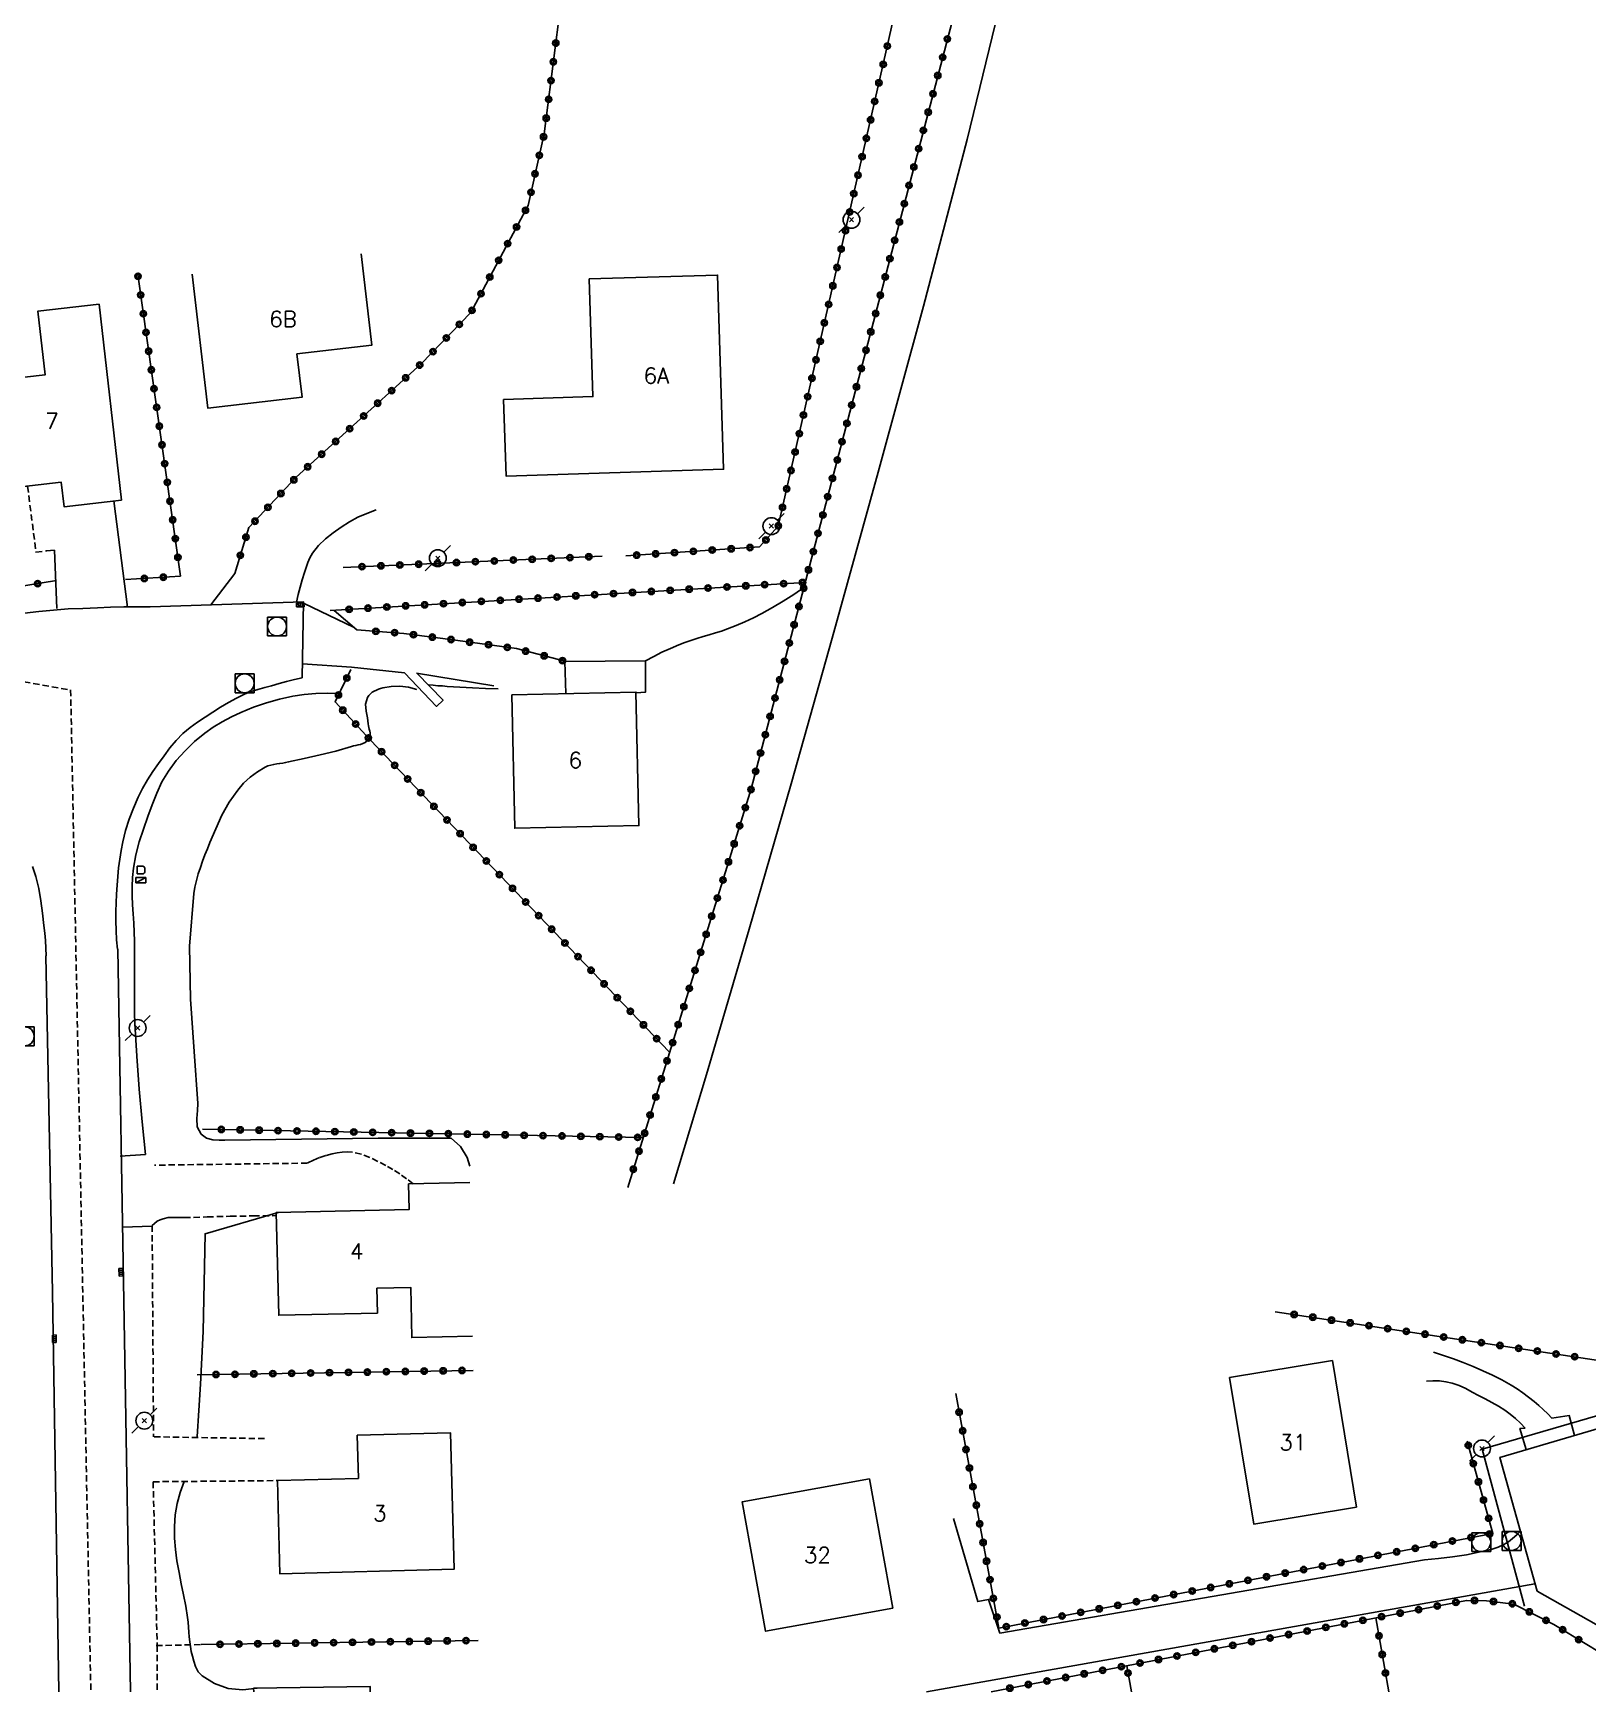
# Model space of a CAD drawing. Header units: millimetres. Extents: x 163000 to 164000, y 152000 to 153000.
# Drawn here: x 163266.5 to 163389.7, y 152000 to 152131.4 of the extents above; entities that cross this region are included whole.
import ezdxf
from ezdxf.enums import TextEntityAlignment as Align

# ---------------------------------------------------------------- set-up
doc = ezdxf.new("R2010")
doc.units = ezdxf.units.MM
doc.linetypes.add('DASHED', pattern=[0.75, 0.5, -0.25])
doc.layers.get('0').update_dxf_attribs({"linetype": 'CONTINUOUS'})
for name, color, linetype in [('W0001', 6, 'DASHED'), ('W0008', 7, 'CONTINUOUS'), ('W0014', 7, 'CONTINUOUS'), ('W0017', 7, 'CONTINUOUS'), ('W0101', 7, 'CONTINUOUS'), ('W0104', 1, 'CONTINUOUS'), ('W0105', 7, 'CONTINUOUS'), ('W0112', 1, 'DASHED'), ('W0211', 2, 'CONTINUOUS'), ('W0214', 2, 'CONTINUOUS'), ('W0300', 7, 'CONTINUOUS'), ('W0322', 7, 'CONTINUOUS'), ('W0323', 7, 'CONTINUOUS'), ('W0401', 7, 'CONTINUOUS'), ('W0420', 7, 'CONTINUOUS'), ('W0438', 7, 'CONTINUOUS'), ('W0473', 7, 'CONTINUOUS'), ('W0991', 7, 'CONTINUOUS')]:
    doc.layers.add(name, color=color, linetype=linetype)
doc.styles.get("Standard").update_dxf_attribs({"font": 'romans.shx', "width": 0.85})

# ---------------------------------------------------------------- blocks, each defined once
blk = doc.blocks.new('T473')
for p, q in [((-0.166667, 0.166667), (0.166667, -0.166667)), ((-0.166667, -0.166667), (0.166667, 0.166667)), ((0.500001, 0.500001), (1.000002, 1.000002)), ((-1.000002, -1.000002), (-0.500001, -0.500001))]:
    blk.add_line(p, q)
blk.add_ellipse((0, 0), major_axis=(0.471405, 0.471405), ratio=1, start_param=5.4977871438, end_param=11.780972451)
blk = doc.blocks.new('T420')
for p, q in [((0.75, 0.75), (-0.75, 0.75)), ((-0.75, 0.75), (-0.75, -0.75)), ((0.75, 0.75), (0.75, -0.75)), ((0.75, -0.75), (-0.75, -0.75))]:
    blk.add_line(p, q)
blk.add_ellipse((0, 0), major_axis=(-0.53, 0.53), ratio=1, start_param=3.926991, end_param=10.210176)
blk = doc.blocks.new('T401')
for p, q in [((-0.3, 0.3), (0, 0.3)), ((-0.3, -0.25), (-0.3, 0.3)), ((-0.3, 0.15), (0, 0.15)), ((-0.3, 0), (0, 0)), ((0, 0.3), (0, -0.25)), ((-0.3, -0.15), (0, -0.15)), ((-0.3, -0.25), (-0.3, -0.3)), ((-0.3, -0.3), (0, -0.3)), ((0, -0.3), (0, -0.25))]:
    blk.add_line(p, q)
blk = doc.blocks.new('T438')
for p, q in [((-0.4, 0.2), (0.4, 0.2)), ((-0.4, -0.2), (-0.4, 0.2)), ((0.15, 1.1), (-0.3, 1.1)), ((-0.3, 1.1), (-0.3, 0.5)), ((-0.3, 0.5), (0.15, 0.5)), ((0.3, 0.65), (0.3, 0.95)), ((0.4, 0.2), (0.4, -0.2))]:
    blk.add_line(p, q)
at = {"flags": 128}
for points in [[(-0.4, -0.2), (0.4, 0.2)], [(0.4, -0.2), (-0.4, -0.2)]]:
    blk.add_lwpolyline(points, dxfattribs=at)
for centre, major_axis, start_param, end_param in [((0.15, 0.95), (0.106, -0.106), 0.785398, 2.356194), ((0.15, 0.65), (0.106, 0.106), 3.926991, 5.497787)]:
    blk.add_ellipse(centre, major_axis=major_axis, ratio=1, start_param=start_param, end_param=end_param)
blk = doc.blocks.new('t323o')
at = {"color": 0, "linetype": 'Continuous'}
for radius in [0.25, 0.15]:
    blk.add_circle((0, 0), radius, dxfattribs=at)
blk = doc.blocks.new('t322o')
at = {"color": 0, "linetype": 'Continuous'}
for radius in [0.25, 0.15]:
    blk.add_circle((0, 0), radius, dxfattribs=at)

msp = doc.modelspace()

# ---------------------------------------------------------------- linework, layer by layer
at = {"layer": 'W0001'}
msp.add_lwpolyline([(163155.66, 152000), (163154.91, 152005.36), (163156.98, 152020.36), (163167.13, 152045.5), (163197.68, 152064.97), (163257.66, 152081.45), (163269.49, 152079.39), (163271.09, 152000)], dxfattribs=at)
at = {"layer": 'W0008'}
for points in [[(163275.8, 152085.99), (163274.75, 152085.99), (163273.7, 152085.97), (163272.66, 152085.95), (163271.61, 152085.91), (163270.45, 152085.86), (163269.29, 152085.81), (163268.13, 152085.73), (163266.98, 152085.62), (163265.37, 152085.43)], [(163287.84, 152080.36), (163287.94, 152086.38), (163275.8, 152085.99)], [(163273.21, 152058.85), (163273.13, 152059.59), (163273.09, 152060.34), (163273.07, 152061.09), (163273.08, 152061.83), (163273.1, 152062.53), (163273.13, 152063.22), (163273.17, 152063.91), (163273.22, 152064.6), (163273.29, 152065.3), (163273.38, 152065.99), (163273.49, 152066.67), (163273.62, 152067.36), (163273.85, 152068.26), (163274.13, 152069.16), (163274.46, 152070.03), (163274.83, 152070.89), (163275.18, 152071.59), (163275.58, 152072.26), (163276.01, 152072.92), (163276.45, 152073.56), (163276.9, 152074.18), (163277.36, 152074.8), (163277.85, 152075.39), (163278.39, 152075.94), (163278.95, 152076.42), (163279.54, 152076.85), (163280.15, 152077.25), (163280.77, 152077.64), (163281.38, 152078.02), (163282, 152078.4), (163282.63, 152078.74), (163283.28, 152079.05), (163283.8, 152079.26), (163284.33, 152079.43), (163284.87, 152079.58), (163285.4, 152079.73), (163286.01, 152079.91), (163286.61, 152080.07), (163287.22, 152080.22), (163287.84, 152080.36)], [(163266.46, 152065.39), (163266.72, 152064.61), (163266.96, 152063.65), (163267.12, 152062.68), (163267.25, 152061.71), (163267.37, 152060.73), (163267.44, 152060.13), (163267.49, 152059.53), (163267.53, 152058.93), (163267.55, 152058.33)], [(163267.53, 152058.33), (163268.05, 152031.66), (163268.55, 152000)], [(163274.23, 152000), (163273.23, 152058.85)], [(163401.26, 152000), (163394.98, 152022.16), (163382.76, 152018.57), (163385.72, 152007.97), (163394.48, 152003.03), (163395.36, 152000)], [(163376.79, 152010.46), (163343.14, 152004.65), (163342.25, 152007.32), (163341.38, 152007.14), (163339.45, 152013.73)], [(163384.39, 152012.73), (163384.1, 152012.42), (163383.78, 152012.13), (163383.44, 152011.88), (163383.07, 152011.66), (163382.63, 152011.46), (163382.16, 152011.31), (163381.69, 152011.19), (163381.21, 152011.09), (163380.12, 152010.86), (163379.02, 152010.69), (163377.91, 152010.55), (163376.79, 152010.46)], [(163337.31, 152000), (163385.55, 152008.56)]]:
    msp.add_lwpolyline(points, dxfattribs=at)
at = {"layer": 'W0014'}
msp.add_lwpolyline([(163402.61, 152000), (163395.98, 152023.47), (163381.37, 152019.23), (163384.72, 152006.77)], dxfattribs=at)
at = {"layer": 'W0017'}
for points in [[(163274, 152085.96), (163272.9, 152094.37)], [(163287.39, 152086.36), (163287.52, 152086.96), (163287.67, 152087.55), (163287.83, 152088.13), (163288.02, 152088.71), (163288.15, 152089.1), (163288.28, 152089.49), (163288.44, 152089.87), (163288.65, 152090.23), (163289.14, 152090.83), (163289.7, 152091.37), (163290.3, 152091.85), (163290.92, 152092.3), (163291.58, 152092.71), (163292.26, 152093.08), (163292.97, 152093.39), (163293.7, 152093.66)], [(163267.58, 152090.41), (163268.21, 152090.47), (163268.39, 152085.86)], [(163282.5, 152088.63), (163280.61, 152086.15)], [(163291.95, 152084.35), (163287.94, 152086.28)], [(163287.86, 152081.47), (163291.76, 152081.2), (163295.95, 152080.76)], [(163296.89, 152080.73), (163303.04, 152079.71)], [(163275.43, 152042.57), (163273.42, 152042.44)], [(163273.6, 152036.81), (163275.95, 152036.89)], [(163386.89, 152021.69), (163386.56, 152022.03), (163386.21, 152022.36), (163385.85, 152022.69), (163385.48, 152023), (163385.04, 152023.35), (163384.59, 152023.68), (163384.13, 152024), (163383.65, 152024.3), (163382.92, 152024.71), (163382.17, 152025.09), (163381.41, 152025.44), (163380.64, 152025.77), (163379.87, 152026.08), (163379.08, 152026.38), (163378.29, 152026.65), (163377.5, 152026.9)], [(163376.95, 152024.62), (163377.46, 152024.65), (163377.98, 152024.63), (163378.49, 152024.57), (163378.99, 152024.46), (163379.54, 152024.27), (163380.07, 152024.02), (163380.58, 152023.74), (163381.08, 152023.47), (163381.61, 152023.2), (163382.14, 152022.93), (163382.65, 152022.64), (163383.15, 152022.32), (163383.59, 152021.99), (163384, 152021.64), (163384.4, 152021.27), (163384.77, 152020.88)], [(163388.69, 152020.31), (163388.25, 152021.9), (163386.89, 152021.69)], [(163384.77, 152020.88), (163384.36, 152020.85), (163384.86, 152019.19)]]:
    msp.add_lwpolyline(points, dxfattribs=at)
at = {"layer": 'W0101'}
for points in [[(163287.42, 152106.03), (163293.37, 152106.73), (163292.52, 152113.96)], [(163279.12, 152112.35), (163280.37, 152101.72), (163287.83, 152102.59), (163287.42, 152106.03)], [(163301.14, 152040.36), (163296.28, 152040.25), (163296.33, 152038.23), (163285.79, 152037.99), (163285.98, 152029.83), (163293.8, 152030.01), (163293.75, 152031.98)], [(163293.75, 152031.98), (163296.44, 152032.04), (163296.53, 152028.07), (163301.35, 152028.18)], [(163284, 152000), (163283.99, 152000.28), (163293.23, 152000.41), (163293.24, 152000)]]:
    msp.add_lwpolyline(points, dxfattribs=at)
for points in [[(163303.81, 152102.42), (163310.88, 152102.64), (163310.59, 152111.97), (163320.77, 152112.28), (163321.24, 152096.88), (163304, 152096.35), (163303.81, 152102.42)], [(163271.74, 152109.98), (163266.9, 152109.42), (163267.48, 152104.38), (163260.19, 152103.54), (163261.17, 152094.98), (163268.75, 152095.85), (163268.97, 152093.92), (163273.52, 152094.44), (163271.74, 152109.98)], [(163304.45, 152079), (163304.69, 152068.43), (163314.53, 152068.65), (163314.29, 152079.22), (163304.45, 152079)], [(163371.4, 152014.62), (163369.49, 152026.24), (163361.35, 152024.9), (163363.26, 152013.28), (163371.4, 152014.62)], [(163292.31, 152016.91), (163292.21, 152020.33), (163299.59, 152020.53), (163299.89, 152009.72), (163286.08, 152009.34), (163285.88, 152016.73), (163292.31, 152016.91)], [(163334.66, 152006.61), (163332.8, 152016.87), (163322.71, 152015.04), (163324.57, 152004.79), (163334.66, 152006.61)]]:
    msp.add_lwpolyline(points, close=True, dxfattribs=at)
at = {"layer": 'W0104'}
msp.add_lwpolyline([(163314.3, 152079.16), (163315.05, 152079.21), (163315.05, 152081.7), (163308.67, 152081.65), (163308.75, 152079.1)], dxfattribs=at)
at = {"layer": 'W0105'}
msp.add_lwpolyline([(163295.95, 152080.76), (163298.49, 152078.09), (163299.01, 152078.58), (163296.92, 152080.73)], dxfattribs=at)
at = {"layer": 'W0112'}
for points in [[(163266.08, 152095.54), (163266.08, 152095.54), (163266.74, 152090.31), (163267.58, 152090.41)], [(163296.63, 152040.26), (163296.11, 152040.66), (163295.58, 152041.04), (163295.03, 152041.39), (163294.46, 152041.71), (163293.84, 152042.03), (163293.2, 152042.34), (163292.53, 152042.59), (163291.84, 152042.75), (163291.43, 152042.79), (163291.02, 152042.76), (163290.62, 152042.7), (163290.22, 152042.62), (163289.71, 152042.49), (163289.21, 152042.33), (163288.73, 152042.13), (163288.25, 152041.89)], [(163288.25, 152041.89), (163276.14, 152041.73)], [(163275.95, 152036.94), (163276.14, 152037.12), (163276.35, 152037.28), (163276.58, 152037.4), (163276.82, 152037.49), (163277.23, 152037.58), (163277.66, 152037.59), (163278.08, 152037.58), (163278.49, 152037.57), (163280.32, 152037.63), (163282.14, 152037.68), (163283.97, 152037.71), (163285.8, 152037.73)], [(163275.95, 152036.94), (163276.06, 152020.2)], [(163284.85, 152020.06), (163276.06, 152020.2)], [(163276.03, 152016.64), (163285.88, 152016.73)], [(163276.03, 152016.64), (163276.35, 152003.66)], [(163276.27, 152003.66), (163279.83, 152003.73)], [(163276.35, 152003.66), (163276.35, 152000)]]:
    msp.add_lwpolyline(points, dxfattribs=at)
at = {"layer": 'W0211'}
for points in [[(163315.05, 152081.7), (163315.7, 152082.05), (163316.35, 152082.38), (163317.02, 152082.69), (163317.7, 152082.98), (163318.17, 152083.16), (163318.65, 152083.32), (163319.13, 152083.47), (163319.62, 152083.62), (163320.1, 152083.76), (163320.59, 152083.91), (163321.07, 152084.06), (163321.54, 152084.24), (163322.24, 152084.51), (163322.92, 152084.8), (163323.6, 152085.11), (163324.27, 152085.44), (163325.13, 152085.92), (163325.97, 152086.42), (163326.8, 152086.96), (163327.6, 152087.52)], [(163290.37, 152085.68), (163292.18, 152084.16)], [(163301.12, 152041.65), (163300.93, 152042.35), (163300.4, 152043.21), (163299.64, 152043.88), (163293.86, 152043.88), (163281.71, 152043.7), (163281.26, 152043.72), (163280.76, 152043.75), (163280.25, 152043.88), (163279.83, 152044.19), (163279.53, 152044.78), (163279.48, 152045.44), (163279.54, 152046.07), (163279.57, 152046.63), (163279.27, 152050.75), (163278.98, 152054.9), (163278.9, 152059.08), (163279.25, 152063.25), (163279.34, 152063.77), (163279.46, 152064.3), (163279.6, 152064.81), (163279.77, 152065.32), (163279.94, 152065.82), (163280.13, 152066.32), (163280.33, 152066.81), (163280.53, 152067.3), (163280.99, 152068.38), (163281.48, 152069.46), (163282.05, 152070.5), (163282.73, 152071.46), (163283.2, 152072), (163283.72, 152072.48), (163284.29, 152072.91), (163284.9, 152073.27), (163285.13, 152073.37), (163285.36, 152073.44), (163285.59, 152073.49), (163285.83, 152073.53), (163286.06, 152073.57), (163286.3, 152073.6), (163286.53, 152073.64), (163286.76, 152073.69), (163288.01, 152073.97), (163289.26, 152074.25), (163290.51, 152074.55), (163291.74, 152074.92), (163291.91, 152074.97), (163292.09, 152075), (163292.27, 152075.04), (163292.45, 152075.08), (163292.64, 152075.14), (163292.83, 152075.23), (163292.99, 152075.36), (163293.12, 152075.52), (163293.19, 152075.67), (163293.22, 152075.83), (163293.22, 152075.99), (163293.19, 152076.14), (163293.16, 152076.28), (163293.12, 152076.42), (163293.09, 152076.56), (163293.07, 152076.7), (163293.01, 152077.18), (163292.9, 152077.71), (163292.87, 152078.27), (163293.02, 152078.79), (163293.12, 152078.95), (163293.25, 152079.09), (163293.39, 152079.21), (163293.55, 152079.31), (163293.72, 152079.39), (163293.88, 152079.45), (163294.05, 152079.5), (163294.22, 152079.55), (163294.9, 152079.68), (163295.59, 152079.7), (163296.28, 152079.61), (163296.94, 152079.42)], [(163297.86, 152079.79), (163298.23, 152079.76), (163298.59, 152079.73), (163298.96, 152079.71), (163299.33, 152079.68), (163300.34, 152079.62), (163301.35, 152079.57), (163302.37, 152079.52), (163303.38, 152079.47)], [(163279.51, 152020.22), (163279.66, 152022.3), (163279.79, 152024.38), (163279.9, 152026.46), (163279.98, 152028.54), (163280.14, 152036.29), (163285.95, 152037.99)], [(163284.28, 152000.28), (163283.14, 152000.14), (163281.98, 152000.26), (163280.89, 152000.64), (163279.91, 152001.25), (163279.6, 152001.58), (163279.39, 152001.99), (163279.26, 152002.41), (163279.15, 152002.82), (163279.05, 152003.19), (163278.98, 152003.58), (163278.93, 152003.96), (163278.89, 152004.35), (163278.86, 152004.73), (163278.83, 152005.11), (163278.8, 152005.5), (163278.75, 152005.88), (163278.61, 152006.78), (163278.44, 152007.67), (163278.26, 152008.56), (163278.08, 152009.45), (163277.91, 152010.36), (163277.79, 152011.27), (163277.71, 152012.18), (163277.71, 152013.1), (163277.78, 152014.02), (163277.94, 152014.92), (163278.18, 152015.8), (163278.49, 152016.66)]]:
    msp.add_lwpolyline(points, dxfattribs=at)
at = {"layer": 'W0214'}
msp.add_lwpolyline([(163290.77, 152079.11), (163289.85, 152079.14), (163288.93, 152079.11), (163288.01, 152079.03), (163287.1, 152078.9), (163286.05, 152078.67), (163285.01, 152078.38), (163283.99, 152078.02), (163282.99, 152077.61), (163282.24, 152077.27), (163281.5, 152076.88), (163280.79, 152076.45), (163280.12, 152075.97), (163279.31, 152075.3), (163278.56, 152074.58), (163277.86, 152073.8), (163277.24, 152072.96), (163276.73, 152072.11), (163276.31, 152071.21), (163275.95, 152070.29), (163275.61, 152069.37), (163275.26, 152068.37), (163274.93, 152067.35), (163274.65, 152066.32), (163274.46, 152065.26), (163274.39, 152064.54), (163274.36, 152063.81), (163274.37, 152063.09), (163274.4, 152062.36), (163274.44, 152061.64), (163274.49, 152060.92), (163274.52, 152060.2), (163274.54, 152059.48), (163274.55, 152058.66), (163274.55, 152057.85), (163274.54, 152057.03), (163274.54, 152056.22), (163274.54, 152055.41), (163274.55, 152054.59), (163274.56, 152053.78), (163274.59, 152052.96), (163274.73, 152050.36), (163274.92, 152047.76), (163275.15, 152045.16), (163275.43, 152042.57)], dxfattribs=at)
at = {"layer": 'W0300'}
msp.add_lwpolyline([(163350.62, 152171), (163348.99, 152162.31), (163347.36, 152153.61), (163345.65, 152144.93), (163343.76, 152136.29), (163340.55, 152123.02), (163337.09, 152109.82), (163333.49, 152096.65), (163329.84, 152083.5), (163326.59, 152071.95), (163323.27, 152060.43), (163319.88, 152048.92), (163317.26, 152040.24)], dxfattribs=at)
at = {"layer": 'W0322'}
msp.add_lwpolyline([(163292.18, 152084.16), (163295.9, 152083.87), (163299.59, 152083.4), (163304.82, 152082.67), (163308.77, 152081.65)], dxfattribs=at)
at = {"layer": 'W0323'}
for points in [[(163347.3, 152171), (163341.07, 152138.96), (163323.43, 152071.57), (163313.65, 152039.97)], [(163313.48, 152090.02), (163324.08, 152090.73), (163325.57, 152092.38), (163336.54, 152140.66), (163308.77, 152137.13), (163307.02, 152123.47), (163305.74, 152117.79), (163301.21, 152109.31), (163297.28, 152105.25), (163287.36, 152096.25), (163283.62, 152092.27), (163282.5, 152088.63)], [(163278.2, 152088.42), (163274.81, 152112.32)], [(163291.08, 152089.1), (163311.63, 152089.99)], [(163245.65, 152089.44), (163246.85, 152084.58), (163268.36, 152088.06)], [(163273.83, 152088.14), (163278.2, 152088.42)], [(163327.71, 152087.92), (163290.06, 152085.7)], [(163291.71, 152081.02), (163290.45, 152078.45), (163293.2, 152075.47), (163316.96, 152050.68)], [(163314.87, 152043.92), (163279.93, 152044.59)], [(163364.97, 152030.12), (163422.37, 152021.48)], [(163279.51, 152025.12), (163301.4, 152025.47)], [(163380.17, 152019.86), (163382.21, 152012.55), (163343.06, 152005.04), (163339.64, 152023.63)], [(163342.45, 152000), (163380.12, 152007.24), (163381.71, 152007.21), (163383.88, 152006.95), (163387.05, 152005.33), (163390.53, 152003.21), (163393.31, 152000.57), (163393.48, 152000)], [(163373.96, 152000), (163372.93, 152005.86)], [(163279.83, 152003.73), (163301.78, 152004.07)], [(163353.19, 152002.06), (163353.56, 152000)]]:
    msp.add_lwpolyline(points, dxfattribs=at)

# ---------------------------------------------------------------- block references
at = {"layer": 'W0322'}
for p, rotation in [((163293.68, 152084.04), 355.5704291542552), ((163295.17, 152083.93), 355.5704291542552), ((163296.66, 152083.77), 352.725005767383), ((163298.15, 152083.58), 352.725005767383), ((163299.64, 152083.39), 352.0303868148758), ((163301.12, 152083.18), 352.0303868148758), ((163302.61, 152082.98), 352.0303868148758), ((163304.1, 152082.77), 352.0303868148758), ((163305.56, 152082.47), 345.5337538998774), ((163307.02, 152082.1), 345.5337538998774), ((163308.47, 152081.72), 345.5337538998774)]:
    msp.add_blockref('t322o', p, dxfattribs=dict(at, rotation=rotation))
at = {"layer": 'W0323'}
for p, rotation in [((163307.94, 152130.66), 262.6859369485973), ((163334.22, 152130.43), 77.2051291942155), ((163338.98, 152130.99), 255.3320357060286), ((163307.75, 152129.18), 262.6859369485973), ((163333.89, 152128.97), 77.2051291942155), ((163338.6, 152129.54), 255.3320357060286), ((163307.56, 152127.69), 262.6859369485973), ((163338.22, 152128.09), 255.3320357060286), ((163333.55, 152127.51), 77.2051291942155), ((163337.84, 152126.64), 255.3320357060286), ((163307.37, 152126.2), 262.6859369485973), ((163333.22, 152126.04), 77.2051291942155), ((163337.46, 152125.19), 255.3320357060286), ((163307.18, 152124.71), 262.6859369485973), ((163332.89, 152124.58), 77.2051291942155), ((163337.08, 152123.74), 255.3320357060286), ((163306.97, 152123.23), 257.2756458637056), ((163332.56, 152123.12), 77.2051291942155), ((163306.64, 152121.77), 257.2756458637056), ((163332.22, 152121.66), 77.2051291942155), ((163336.7, 152122.29), 255.3320357060286), ((163306.3, 152120.3), 257.2756458637056), ((163331.89, 152120.19), 77.2051291942155), ((163336.32, 152120.84), 255.3320357060286), ((163305.97, 152118.84), 257.2756458637056), ((163331.56, 152118.73), 77.2051291942155), ((163335.94, 152119.38), 255.3320357060286), ((163305.54, 152117.41), 241.8999834804759), ((163331.23, 152117.27), 77.2051291942155), ((163335.56, 152117.93), 255.3320357060286), ((163304.83, 152116.09), 241.8999834804759), ((163330.9, 152115.8), 77.2051291942155), ((163335.18, 152116.48), 255.3320357060286), ((163304.12, 152114.77), 241.8999834804759), ((163334.8, 152115.03), 255.3320357060286), ((163303.42, 152113.45), 241.8999834804759), ((163330.56, 152114.34), 77.2051291942155), ((163334.42, 152113.58), 255.3320357060286), ((163274.83, 152112.18), 98.08995054442228), ((163302.71, 152112.12), 241.8999834804759), ((163330.23, 152112.88), 77.2051291942155), ((163334.05, 152112.13), 255.3320357060286), ((163275.04, 152110.7), 98.08995054442228), ((163302.01, 152110.8), 241.8999834804759), ((163329.9, 152111.42), 77.2051291942155), ((163333.67, 152110.68), 255.3320357060286), ((163275.25, 152109.21), 98.08995054442228), ((163301.3, 152109.48), 241.8999834804759), ((163329.57, 152109.95), 77.2051291942155), ((163333.29, 152109.23), 255.3320357060286), ((163300.3, 152108.37), 225.9391907088997), ((163329.23, 152108.49), 77.2051291942155), ((163275.46, 152107.73), 98.08995054442228), ((163299.26, 152107.29), 225.9391907088997), ((163328.9, 152107.03), 77.2051291942155), ((163332.91, 152107.78), 255.3320357060286), ((163275.67, 152106.24), 98.08995054442228), ((163298.21, 152106.21), 225.9391907088997), ((163328.57, 152105.56), 77.2051291942155), ((163332.53, 152106.32), 255.3320357060286), ((163275.88, 152104.76), 98.08995054442228), ((163296.05, 152104.13), 222.2285064848395), ((163297.16, 152105.14), 222.2285064848395), ((163328.24, 152104.1), 77.2051291942155), ((163332.15, 152104.87), 255.3320357060286), ((163276.09, 152103.27), 98.08995054442228), ((163294.94, 152103.12), 222.2285064848395), ((163327.91, 152102.64), 77.2051291942155), ((163331.77, 152103.42), 255.3320357060286), ((163276.31, 152101.79), 98.08995054442228), ((163293.83, 152102.12), 222.2285064848395), ((163331.39, 152101.97), 255.3320357060286), ((163276.52, 152100.3), 98.08995054442228), ((163291.61, 152100.1), 222.2285064848395), ((163292.72, 152101.11), 222.2285064848395), ((163327.57, 152101.18), 77.2051291942155), ((163331.01, 152100.52), 255.3320357060286), ((163276.73, 152098.82), 98.08995054442228), ((163290.5, 152099.09), 222.2285064848395), ((163327.24, 152099.71), 77.2051291942155), ((163330.63, 152099.07), 255.3320357060286), ((163289.39, 152098.08), 222.2285064848395), ((163326.91, 152098.25), 77.2051291942155), ((163330.25, 152097.62), 255.3320357060286), ((163276.94, 152097.33), 98.08995054442228), ((163287.18, 152096.05), 226.7474732506187), ((163288.28, 152097.08), 222.2285064848395), ((163326.58, 152096.79), 77.2051291942155), ((163329.87, 152096.17), 255.3320357060286), ((163277.15, 152095.85), 98.08995054442228), ((163286.15, 152094.96), 226.7474732506187), ((163326.24, 152095.33), 77.2051291942155), ((163329.49, 152094.72), 255.3320357060286), ((163277.36, 152094.36), 98.08995054442228), ((163285.12, 152093.87), 226.7474732506187), ((163325.91, 152093.86), 77.2051291942155), ((163277.57, 152092.88), 98.08995054442228), ((163284.1, 152092.77), 226.7474732506187), ((163325.58, 152092.4), 77.2051291942155), ((163329.11, 152093.26), 255.3320357060286), ((163277.78, 152091.39), 98.08995054442228), ((163283.38, 152091.5), 252.8104105842439), ((163324.59, 152091.28), 47.862419787497), ((163328.73, 152091.81), 255.3320357060286), ((163277.99, 152089.91), 98.08995054442228), ((163282.94, 152090.07), 252.8104105842439), ((163301.57, 152089.56), 2.480050563838517), ((163303.07, 152089.62), 2.480050563838517), ((163304.57, 152089.69), 2.480050563838517), ((163306.07, 152089.75), 2.480050563838517), ((163307.57, 152089.82), 2.480050563838517), ((163309.06, 152089.88), 2.480050563838517), ((163310.56, 152089.95), 2.480050563838517), ((163314.35, 152090.08), 3.814071605344444), ((163315.85, 152090.18), 3.814071605344444), ((163317.35, 152090.28), 3.814071605344444), ((163318.84, 152090.38), 3.814071605344444), ((163320.34, 152090.48), 3.814071605344444), ((163321.84, 152090.58), 3.814071605344444), ((163323.33, 152090.68), 3.814071605344444), ((163328.35, 152090.36), 255.3320357060286), ((163275.33, 152088.23), 3.768526582508276), ((163276.83, 152088.33), 3.768526582508276), ((163292.58, 152089.17), 2.480050563838517), ((163294.08, 152089.23), 2.480050563838517), ((163295.58, 152089.3), 2.480050563838517), ((163297.08, 152089.36), 2.480050563838517), ((163298.57, 152089.43), 2.480050563838517), ((163300.07, 152089.49), 2.480050563838517), ((163327.97, 152088.91), 255.3320357060286), ((163266.88, 152087.82), 9.190832979825425), ((163311.02, 152086.94), 183.3791879102634), ((163312.52, 152087.03), 183.3791879102634), ((163314.02, 152087.12), 183.3791879102634), ((163315.52, 152087.2), 183.3791879102634), ((163317.01, 152087.29), 183.3791879102634), ((163318.51, 152087.38), 183.3791879102634), ((163320.01, 152087.47), 183.3791879102634), ((163321.51, 152087.56), 183.3791879102634), ((163323, 152087.65), 183.3791879102634), ((163324.5, 152087.74), 183.3791879102634), ((163326, 152087.82), 183.3791879102634), ((163327.5, 152087.91), 183.3791879102634), ((163327.59, 152087.46), 255.3320357060286), ((163291.56, 152085.79), 183.3791879102634), ((163293.06, 152085.88), 183.3791879102634), ((163294.55, 152085.97), 183.3791879102634), ((163296.05, 152086.06), 183.3791879102634), ((163297.55, 152086.14), 183.3791879102634), ((163299.04, 152086.23), 183.3791879102634), ((163300.54, 152086.32), 183.3791879102634), ((163302.04, 152086.41), 183.3791879102634), ((163303.54, 152086.5), 183.3791879102634), ((163305.03, 152086.59), 183.3791879102634), ((163306.53, 152086.67), 183.3791879102634), ((163308.03, 152086.76), 183.3791879102634), ((163309.53, 152086.85), 183.3791879102634), ((163327.21, 152086.01), 255.3320357060286), ((163326.83, 152084.56), 255.3320357060286), ((163326.45, 152083.11), 255.3320357060286), ((163326.07, 152081.66), 255.3320357060286), ((163291.38, 152080.34), 243.904572167426), ((163290.72, 152079), 243.904572167426), ((163325.69, 152080.2), 255.3320357060286), ((163291.06, 152077.79), 312.6467020389779), ((163325.31, 152078.75), 255.3320357060286), ((163292.08, 152076.69), 312.6467020389779), ((163324.93, 152077.3), 255.3320357060286), ((163293.09, 152075.59), 312.6467020389779), ((163324.55, 152075.85), 255.3320357060286), ((163294.13, 152074.5), 313.7911460884781), ((163324.17, 152074.4), 255.3320357060286), ((163295.17, 152073.42), 313.7911460884781), ((163296.2, 152072.34), 313.7911460884781), ((163323.79, 152072.95), 255.3320357060286), ((163297.24, 152071.25), 313.7911460884781), ((163323.41, 152071.5), 252.8040226545075), ((163298.28, 152070.17), 313.7911460884781), ((163322.96, 152070.07), 252.8040226545075), ((163299.32, 152069.09), 313.7911460884781), ((163322.52, 152068.63), 252.8040226545075), ((163300.36, 152068.01), 313.7911460884781), ((163322.08, 152067.2), 252.8040226545075), ((163301.39, 152066.92), 313.7911460884781), ((163302.43, 152065.84), 313.7911460884781), ((163303.47, 152064.76), 313.7911460884781), ((163321.63, 152065.77), 252.8040226545075), ((163304.51, 152063.67), 313.7911460884781), ((163321.19, 152064.33), 252.8040226545075), ((163305.55, 152062.59), 313.7911460884781), ((163320.75, 152062.9), 252.8040226545075), ((163306.58, 152061.51), 313.7911460884781), ((163320.3, 152061.47), 252.8040226545075), ((163307.62, 152060.43), 313.7911460884781), ((163308.66, 152059.34), 313.7911460884781), ((163319.86, 152060.03), 252.8040226545075), ((163309.7, 152058.26), 313.7911460884781), ((163319.42, 152058.6), 252.8040226545075), ((163310.74, 152057.18), 313.7911460884781), ((163318.97, 152057.17), 252.8040226545075), ((163311.77, 152056.1), 313.7911460884781), ((163318.53, 152055.74), 252.8040226545075), ((163312.81, 152055.01), 313.7911460884781), ((163313.85, 152053.93), 313.7911460884781), ((163318.09, 152054.3), 252.8040226545075), ((163314.89, 152052.85), 313.7911460884781), ((163317.64, 152052.87), 252.8040226545075), ((163315.93, 152051.76), 313.7911460884781), ((163317.2, 152051.44), 252.8040226545075), ((163316.75, 152050), 252.8040226545075), ((163316.31, 152048.57), 252.8040226545075), ((163315.87, 152047.14), 252.8040226545075), ((163315.42, 152045.71), 252.8040226545075), ((163281.43, 152044.56), 178.9127676027336), ((163282.93, 152044.53), 178.9127676027336), ((163284.43, 152044.5), 178.9127676027336), ((163285.93, 152044.47), 178.9127676027336), ((163287.43, 152044.44), 178.9127676027336), ((163288.93, 152044.42), 178.9127676027336), ((163290.43, 152044.39), 178.9127676027336), ((163291.93, 152044.36), 178.9127676027336), ((163293.43, 152044.33), 178.9127676027336), ((163294.93, 152044.3), 178.9127676027336), ((163296.43, 152044.27), 178.9127676027336), ((163297.93, 152044.25), 178.9127676027336), ((163299.43, 152044.22), 178.9127676027336), ((163300.93, 152044.19), 178.9127676027336), ((163302.43, 152044.16), 178.9127676027336), ((163303.93, 152044.13), 178.9127676027336), ((163305.43, 152044.1), 178.9127676027336), ((163306.93, 152044.07), 178.9127676027336), ((163308.43, 152044.05), 178.9127676027336), ((163309.93, 152044.02), 178.9127676027336), ((163311.43, 152043.99), 178.9127676027336), ((163312.93, 152043.96), 178.9127676027336), ((163314.43, 152043.93), 178.9127676027336), ((163314.98, 152044.27), 252.8040226545075), ((163314.54, 152042.84), 252.8040226545075), ((163314.09, 152041.41), 252.8040226545075), ((163366.46, 152029.9), 351.4378714685552), ((163367.94, 152029.68), 351.4378714685552), ((163369.42, 152029.45), 351.4378714685552), ((163370.9, 152029.23), 351.4378714685552), ((163372.39, 152029.01), 351.4378714685552), ((163373.87, 152028.78), 351.4378714685552), ((163375.35, 152028.56), 351.4378714685552), ((163376.84, 152028.34), 351.4378714685552), ((163378.32, 152028.11), 351.4378714685552), ((163379.8, 152027.89), 351.4378714685552), ((163381.29, 152027.67), 351.4378714685552), ((163382.77, 152027.44), 351.4378714685552), ((163384.25, 152027.22), 351.4378714685552), ((163385.74, 152027), 351.4378714685552), ((163387.22, 152026.77), 351.4378714685552), ((163388.7, 152026.55), 351.4378714685552), ((163281.01, 152025.14), 0.9293476010988239), ((163282.51, 152025.16), 0.9293476010988239), ((163284.01, 152025.19), 0.9293476010988239), ((163285.51, 152025.21), 0.9293476010988239), ((163287.01, 152025.24), 0.9293476010988239), ((163288.51, 152025.26), 0.9293476010988239), ((163290.01, 152025.29), 0.9293476010988239), ((163291.51, 152025.31), 0.9293476010988239), ((163293.01, 152025.33), 0.9293476010988239), ((163294.51, 152025.36), 0.9293476010988239), ((163296.01, 152025.38), 0.9293476010988239), ((163297.51, 152025.41), 0.9293476010988239), ((163299.01, 152025.43), 0.9293476010988239), ((163300.51, 152025.46), 0.9293476010988239), ((163339.91, 152022.15), 100.4063638450602), ((163340.19, 152020.68), 100.4063638450602), ((163340.46, 152019.2), 100.4063638450602), ((163380.26, 152019.52), 285.6193926087526), ((163340.73, 152017.73), 100.4063638450602), ((163380.66, 152018.08), 285.6193926087526), ((163341, 152016.25), 100.4063638450602), ((163381.07, 152016.63), 285.6193926087526), ((163341.27, 152014.78), 100.4063638450602), ((163381.47, 152015.19), 285.6193926087526), ((163341.54, 152013.3), 100.4063638450602), ((163381.88, 152013.74), 285.6193926087526), ((163379, 152011.94), 190.8599554355579), ((163380.48, 152012.22), 190.8599554355579), ((163381.95, 152012.5), 190.8599554355579), ((163341.81, 152011.83), 100.4063638450602), ((163373.11, 152010.81), 190.8599554355579), ((163374.59, 152011.09), 190.8599554355579), ((163376.06, 152011.37), 190.8599554355579), ((163377.53, 152011.66), 190.8599554355579), ((163342.08, 152010.35), 100.4063638450602), ((163365.75, 152009.4), 190.8599554355579), ((163367.22, 152009.68), 190.8599554355579), ((163368.69, 152009.96), 190.8599554355579), ((163370.17, 152010.24), 190.8599554355579), ((163371.64, 152010.53), 190.8599554355579), ((163342.35, 152008.88), 100.4063638450602), ((163358.38, 152007.98), 190.8599554355579), ((163359.85, 152008.26), 190.8599554355579), ((163361.33, 152008.55), 190.8599554355579), ((163362.8, 152008.83), 190.8599554355579), ((163364.27, 152009.11), 190.8599554355579), ((163342.62, 152007.4), 100.4063638450602), ((163352.49, 152006.85), 190.8599554355579), ((163353.96, 152007.13), 190.8599554355579), ((163355.43, 152007.42), 190.8599554355579), ((163356.91, 152007.7), 190.8599554355579), ((163377.81, 152006.8), 10.8822651360519), ((163379.28, 152007.08), 10.8822651360519), ((163380.76, 152007.23), 359.0608167028103), ((163382.26, 152007.15), 353.1300089443819), ((163383.75, 152006.97), 353.1300089443819), ((163342.9, 152005.92), 100.4063638450602), ((163345.12, 152005.44), 190.8599554355579), ((163346.6, 152005.72), 190.8599554355579), ((163348.07, 152006), 190.8599554355579), ((163349.54, 152006.29), 190.8599554355579), ((163351.01, 152006.57), 190.8599554355579), ((163370.44, 152005.38), 10.8822651360519), ((163371.91, 152005.66), 10.8822651360519), ((163373.39, 152005.95), 10.8822651360519), ((163374.86, 152006.23), 10.8822651360519), ((163376.33, 152006.51), 10.8822651360519), ((163385.1, 152006.33), 332.8695455750608), ((163386.43, 152005.65), 332.8695455750608), ((163343.65, 152005.16), 190.8599554355579), ((163364.55, 152004.25), 10.8822651360519), ((163366.02, 152004.53), 10.8822651360519), ((163367.49, 152004.81), 10.8822651360519), ((163368.97, 152005.1), 10.8822651360519), ((163373.18, 152004.43), 100.0483366027868), ((163387.74, 152004.91), 328.6576358265121), ((163389.02, 152004.13), 328.6576358265121), ((163281.33, 152003.76), 0.8674576423063177), ((163282.83, 152003.78), 0.8674576423063177), ((163284.33, 152003.8), 0.8674576423063177), ((163285.83, 152003.82), 0.8674576423063177), ((163287.33, 152003.85), 0.8674576423063177), ((163288.83, 152003.87), 0.8674576423063177), ((163290.33, 152003.89), 0.8674576423063177), ((163291.83, 152003.92), 0.8674576423063177), ((163293.33, 152003.94), 0.8674576423063177), ((163294.83, 152003.96), 0.8674576423063177), ((163296.33, 152003.98), 0.8674576423063177), ((163297.83, 152004.01), 0.8674576423063177), ((163299.33, 152004.03), 0.8674576423063177), ((163300.83, 152004.05), 0.8674576423063177), ((163357.18, 152002.83), 10.8822651360519), ((163358.66, 152003.12), 10.8822651360519), ((163360.13, 152003.4), 10.8822651360519), ((163361.6, 152003.68), 10.8822651360519), ((163363.08, 152003.96), 10.8822651360519), ((163373.44, 152002.95), 100.0483366027868), ((163349.82, 152001.42), 10.8822651360519), ((163351.29, 152001.7), 10.8822651360519), ((163352.76, 152001.98), 10.8822651360519), ((163353.29, 152001.48), 280.2924667697895), ((163354.24, 152002.27), 10.8822651360519), ((163355.71, 152002.55), 10.8822651360519), ((163373.7, 152001.48), 100.0483366027868), ((163343.93, 152000.28), 10.8822651360519), ((163345.4, 152000.57), 10.8822651360519), ((163346.87, 152000.85), 10.8822651360519), ((163348.35, 152001.13), 10.8822651360519)]:
    msp.add_blockref('t323o', p, dxfattribs=dict(at, rotation=rotation))
at = {"layer": 'W0401'}
for p, rotation in [((163287.68, 152086.28), 91.85158163903783), ((163273.62, 152033.25), 0.9664344292662658), ((163268.05, 152027.97), 180.895624035745)]:
    msp.add_blockref('T401', p, dxfattribs=dict(at, rotation=rotation))
at = {"layer": 'W0420'}
for p in [(163285.85, 152084.42), (163283.28, 152079.92), (163265.85, 152051.94), (163381.29, 152011.85), (163383.7, 152011.95)]:
    msp.add_blockref('T420', p, dxfattribs=at)
at = {"layer": 'W0438'}
msp.add_blockref('T438', (163275.06, 152064.32), dxfattribs=at)
at = {"layer": 'W0473'}
for p in [(163331.38, 152116.66), (163325.03, 152092.38), (163298.59, 152089.84), (163274.8, 152052.6), (163275.33, 152021.48), (163381.35, 152019.28)]:
    msp.add_blockref('T473', p, dxfattribs=at)

# ---------------------------------------------------------------- texts
at = {"layer": 'W0991'}
for s, p in [('6B', (163286.33, 152108.79)), ('6A', (163315.92, 152104.31)), ('7', (163268.01, 152100.71)), ('6', (163309.49, 152073.83)), ('4', (163292.17, 152034.91)), ('31', (163366.37, 152019.76)), ('3', (163293.99, 152014.14)), ('32', (163328.68, 152010.83))]:
    msp.add_text(s, height=1.25, dxfattribs=at).set_placement(p, align=Align.MIDDLE_CENTER)

doc.saveas('drawing.dxf')
